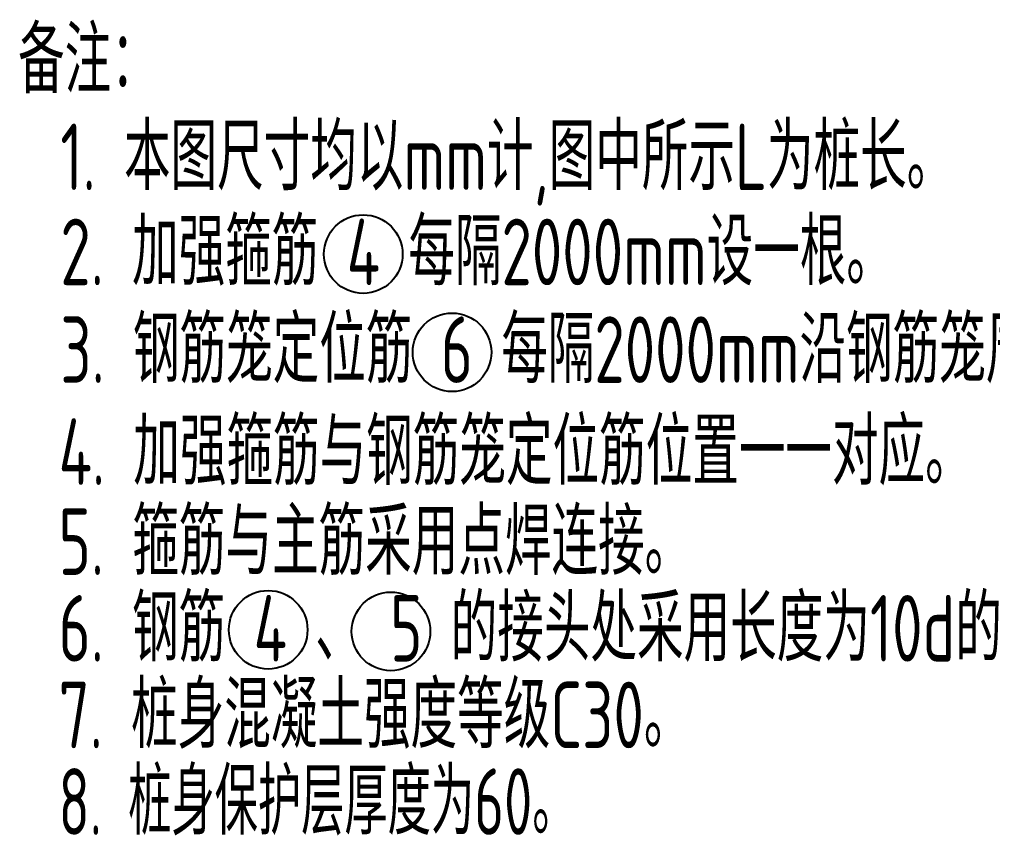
# Model space of a CAD drawing. Extents: x -2876908 to 633791, y -1383861 to 872234.
# Drawn here: x -436823 to -403917, y -596694 to -569087 of the extents above; entities that cross this region are included whole.
import ezdxf
from ezdxf.enums import TextEntityAlignment as Align

# ---------------------------------------------------------------- set-up
doc = ezdxf.new("R2010")
doc.units = 0
doc.header["$LTSCALE"] = 5
doc.header["$MEASUREMENT"] = 0
doc.layers.get('0').update_dxf_attribs({"linetype": 'CONTINUOUS', "lineweight": 25})
doc.layers.add('TEXT', color=7, linetype='CONTINUOUS', lineweight=0)
doc.styles.add('TSSD_Rein', font='tssdeng.shx', dxfattribs={"width": 0.7, "bigfont": 'hztxt.shx'})

msp = doc.modelspace()

# ---------------------------------------------------------------- linework, layer by layer
at = {"color": 7, "linetype": 'ByBlock', "ltscale": 0.1}
for centre in [(-425197.332, -577024.566), (-422194.87, -580346.18), (-428411.493, -589733.801), (-424260.666, -589788.119)]:
    msp.add_circle(centre, 1329.117, dxfattribs=at)

# ---------------------------------------------------------------- texts
at = {"layer": 'TEXT', "linetype": 'ByBlock', "style": 'TSSD_Rein', "width": 0.7}
msp.add_text('备注：', height=2250, dxfattribs=at).set_placement((-436869.872, -571581.391))
for s, p in [('1. 本图尺寸均以mm计,图中所示L为桩长。', (-435439.212, -572609.387)), ('2. 加强箍筋 4 每隔2000mm设一根。', (-435439.212, -575825.573)), ('3. 钢筋笼定位筋 6 每隔2000mm沿钢筋笼周边均匀设置4根，焊在钢筋 1 上。', (-435439.212, -579132.049)), ('4. 加强箍筋与钢筋笼定位筋位置一一对应。', (-435498.782, -582582.529)), ('5. 箍筋与主筋采用点焊连接。', (-435498.782, -585627.338)), ('6. 钢筋 4 、 5 的接头处采用长度为10d的单面焊缝连接。', (-435498.782, -588558.07))]:
    msp.add_text(s, height=2250, dxfattribs=at).set_placement(p, align=Align.TOP_LEFT)
at = {"layer": 'TEXT', "style": 'TSSD_Rein', "width": 0.7}
msp.add_text('7. 桩身混凝土强度等级C30。', height=2250, dxfattribs=at).set_placement((-435498.782, -591488.803), align=Align.TOP_LEFT)
at = {"layer": 'TEXT', "color": 0, "style": 'TSSD_Rein', "width": 0.65}
msp.add_text('8. 桩身保护层厚度为60。', height=2250, dxfattribs=at).set_placement((-435498.782, -596669.536))

doc.saveas('drawing.dxf')
